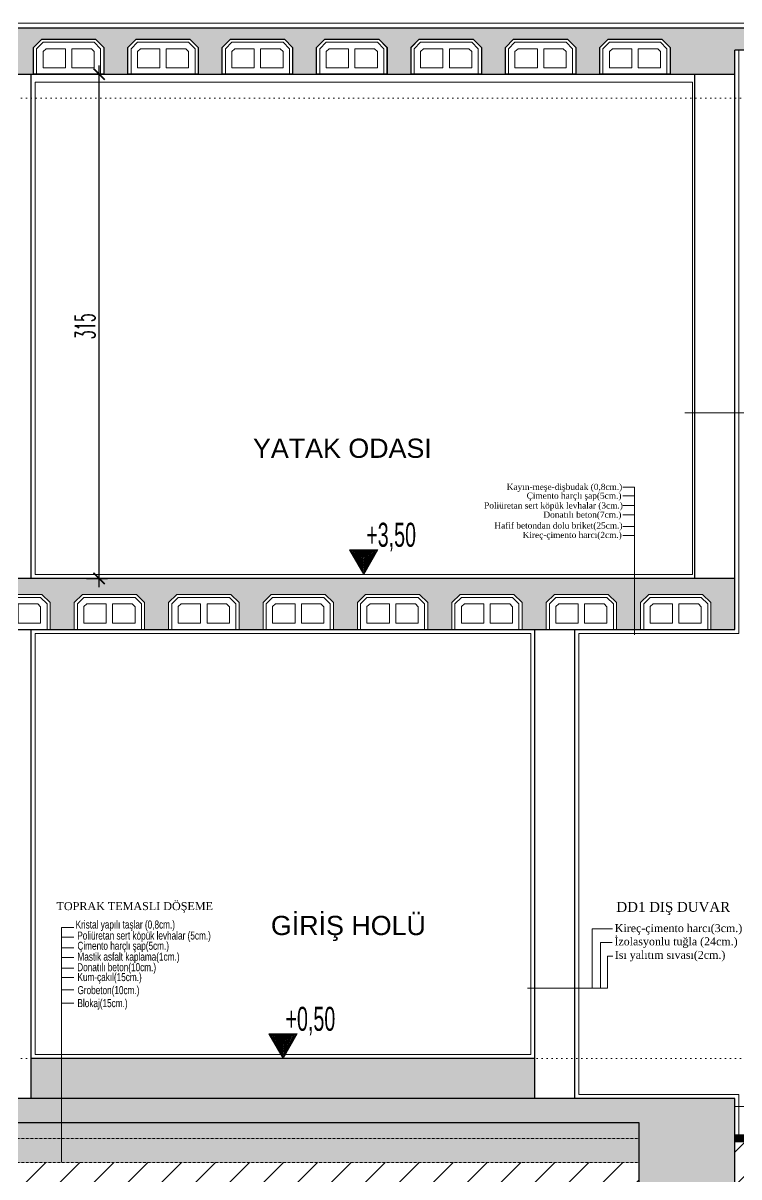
# Model space of a CAD drawing. Extents: x 775040 to 808375, y 4159409 to 4163651.
# Drawn here: x 793212 to 793659, y 4162005 to 4162726 of the extents above; entities that cross this region are included whole.
import ezdxf

# ---------------------------------------------------------------- set-up
doc = ezdxf.new("R2010")
doc.units = 0
doc.header["$MEASUREMENT"] = 0
doc.header["$PDMODE"] = 3
for name, pattern in [('ACAD_ISO07W100', [3, 0, -3]), ('DASHED2', [0.1875, 0.125, -0.0625]), ('DUZ', [500, 500])]:
    doc.linetypes.add(name, pattern=pattern)
doc.layers.get('0').update_dxf_attribs({"linetype": 'DUZ'})
for name, color, linetype, lineweight in [('25yazi', 255, 'Continuous', 15), ('kapı', 3, 'Continuous', 9), ('P-HatchLight', 200, 'Continuous', 5), ('P-Levels', 240, 'Continuous', 20), ('P-Oklar', 31, 'Continuous', 18), ('Z_ duvar', 7, 'Continuous', 30), ('Z_asmolen', 53, 'Continuous', 9), ('Z_g3', 3, 'Continuous', 13), ('Z_g5', 5, 'Continuous', 18), ('Z_g6', 6, 'Continuous', 20), ('Z_izdot', 42, 'ACAD_ISO07W100', 9), ('Z_iç ölçü dikey', 111, 'Continuous', 25), ('Z_kesit döşeme', 5, 'Continuous', 30), ('Z_kolon tarama', 171, 'Continuous', 5), ('Z_sıva', 241, 'Continuous', 5), ('Z_tarama', 8, 'Continuous', 5), ('Z_yazı', 4, 'Continuous', 20)]:
    doc.layers.add(name, color=color, linetype=linetype, lineweight=lineweight)
doc.layers.add('kot', color=4, linetype='Continuous')
doc.styles.add('10', font='swisscl.ttf', dxfattribs={"height": 10})
doc.styles.add('50', font='swisscl.ttf', dxfattribs={"height": 50})
doc.styles.add('ARIAL', font='ariblk.ttf', dxfattribs={"height": 1})
doc.styles.add('OLCUIC', font='ROMANS.SHX', dxfattribs={"width": 0.5})
doc.styles.add('ÖLÇÜ', font='times.ttf', dxfattribs={"height": 15})
doc.dimstyles.new('ölçü 50', dxfattribs={"dimtxt": 12.5, "dimasz": 7, "dimexe": 5.3, "dimexo": 5, "dimgap": 2.5, "dimtad": 1, "dimdec": 0, "dimzin": 9, "dimdsep": 46, "dimtxsty": 'OLCUIC', "dimblk1": 'ARCHTICK', "dimblk2": 'ARCHTICK', "dimsah": 1, "dimcen": 0, "dimdle": 5.5, "dimadec": 0, "dimazin": 0, "dimtfac": 1, "dimtdec": 0, "dimtix": 1, "dimtofl": 0, "dimtmove": 1, "dimatfit": 3, "dimldrblk": 'ARCHTICK', "dimfxl": 0, "dimtolj": 1, "dimtzin": 0, "dimarcsym": 0})

# ---------------------------------------------------------------- blocks, each defined once
blk = doc.blocks.new('asbnm')
at = {"layer": 'Z_asmolen'}
for p, q in [((44128.83, -2548.34), (44123.66, -2553.51)), ((44129.66, -2550.34), (44125.66, -2554.34)), ((44162.49, -2548.34), (44128.83, -2548.34)), ((44161.66, -2550.34), (44129.66, -2550.34)), ((44161.66, -2550.34), (44165.66, -2554.34)), ((44162.49, -2548.34), (44167.66, -2553.51)), ((44187.83, -2548.34), (44182.66, -2553.51)), ((44188.66, -2550.34), (44184.66, -2554.34)), ((44221.49, -2548.34), (44187.83, -2548.34)), ((44220.66, -2550.34), (44188.66, -2550.34)), ((44220.66, -2550.34), (44224.66, -2554.34)), ((44221.49, -2548.34), (44226.66, -2553.51)), ((44123.66, -2570.34), (44123.66, -2553.51)), ((44125.66, -2570.34), (44125.66, -2554.34)), ((44131.43, -2554.34), (44129.66, -2556.07)), ((44129.66, -2566.34), (44129.66, -2556.07)), ((44143.66, -2554.34), (44131.43, -2554.34)), ((44143.66, -2554.34), (44143.66, -2566.34)), ((44159.76, -2554.34), (44147.66, -2554.34)), ((44147.66, -2554.34), (44147.66, -2566.34)), ((44159.76, -2554.34), (44161.66, -2556.01)), ((44161.66, -2566.34), (44161.66, -2556.01)), ((44165.66, -2570.34), (44165.66, -2554.34)), ((44167.66, -2570.34), (44167.66, -2553.51)), ((44182.66, -2570.34), (44182.66, -2553.51)), ((44184.66, -2570.34), (44184.66, -2554.34)), ((44190.43, -2554.34), (44188.66, -2556.07)), ((44188.66, -2566.34), (44188.66, -2556.07)), ((44202.66, -2554.34), (44190.43, -2554.34)), ((44202.66, -2554.34), (44202.66, -2566.34)), ((44218.76, -2554.34), (44206.66, -2554.34)), ((44206.66, -2554.34), (44206.66, -2566.34)), ((44218.76, -2554.34), (44220.66, -2556.01)), ((44220.66, -2566.34), (44220.66, -2556.01)), ((44224.66, -2570.34), (44224.66, -2554.34)), ((44226.66, -2570.34), (44226.66, -2553.51)), ((44143.66, -2566.34), (44129.66, -2566.34)), ((44161.66, -2566.34), (44147.66, -2566.34)), ((44202.66, -2566.34), (44188.66, -2566.34)), ((44220.66, -2566.34), (44206.66, -2566.34)), ((44167.66, -2570.34), (44123.66, -2570.34)), ((44226.66, -2570.34), (44182.66, -2570.34))]:
    blk.add_line(p, q, dxfattribs=at)
blk = doc.blocks.new('_ARCHTICK')
at = {"color": 0, "linetype": 'ByBlock', "const_width": 0.15}
blk.add_lwpolyline([(-0.5, -0.5), (0.5, 0.5)], dxfattribs=at)
blk = doc.blocks.new('*D1160')
at = {"layer": 'Defpoints', "color": 0, "linetype": 'Continuous', "transparency": 16777216}
for p in [(793216.64, 4162693.58), (793259.19, 4162693.58), (793216.64, 4162378.58)]:
    blk.add_point(p, dxfattribs=at)
at = {"layer": 'Z_iç ölçü dikey', "color": 0, "linetype": 'Continuous', "lineweight": -2, "transparency": 16777216}
for p, q in [((793259.19, 4162373.08), (793259.19, 4162699.08)), ((793251.19, 4162693.58), (793264.49, 4162693.58)), ((793251.19, 4162378.58), (793264.49, 4162378.58))]:
    blk.add_line(p, q, dxfattribs=at)
at = {"layer": 'Z_iç ölçü dikey', "color": 0, "linetype": 'Continuous', "lineweight": -2, "transparency": 16777216, "xscale": 7, "yscale": 7, "zscale": 7}
for p, rotation in [((793259.19, 4162693.58), 90), ((793259.19, 4162378.58), 270)]:
    blk.add_blockref('_ARCHTICK', p, dxfattribs=dict(at, rotation=rotation))
at = {"layer": 'Z_iç ölçü dikey', "color": 0, "linetype": 'Continuous', "transparency": 16777216, "insert": (793250.44, 4162536.08), "char_height": 12.5, "attachment_point": 5, "rotation": 90, "style": 'OLCUIC'}
blk.add_mtext('\\A1;315', dxfattribs=at)
blk = doc.blocks.new('KOTLAMAGORUNUS KESITTE')
at = {"layer": 'P-HatchLight'}
for points in [[(0.1521, 0.1484), (0.0722, 0.01), (-0.0077, 0.1484)], [(0.1434, 0.1434), (0.0722, 0.02), (0.0009, 0.1434)], [(0.1348, 0.1384), (0.0722, 0.03), (0.0096, 0.1384)], [(0.1261, 0.1334), (0.0722, 0.04), (0.0183, 0.1334)], [(0.1175, 0.1284), (0.0722, 0.05), (0.0269, 0.1284)], [(0.1088, 0.1234), (0.0722, 0.06), (0.0356, 0.1234)], [(0.1001, 0.1184), (0.0722, 0.07), (0.0442, 0.1184)], [(0.0915, 0.1134), (0.0722, 0.08), (0.0529, 0.1134)], [(0.0828, 0.1084), (0.0722, 0.09), (0.0616, 0.1084)], [(0.0742, 0.1034), (0.0722, 0.1), (0.0702, 0.1034)]]:
    blk.add_lwpolyline(points, close=True, dxfattribs=at)
at = {"layer": 'P-Oklar', "color": 2, "ltscale": 0.5}
blk.add_line((0, 0), (0.7795, 0), dxfattribs=at)
blk.add_lwpolyline([(-0.0164, 0.1534), (0.0722, 0), (0.1608, 0.1534)], close=True, dxfattribs=at)
at = {"layer": 'P-Levels', "color": 7, "style": '50', "width": 0.8}
blk.add_attdef('%%P0.00', (-0.0314, 0.1775), '', height=0.15, dxfattribs=at)

msp = doc.modelspace()

# ---------------------------------------------------------------- hatches: boundary and pattern name
at = {"layer": 'Z_kolon tarama'}
h = msp.add_hatch(dxfattribs=at)
h.set_pattern_fill('ANSI33', color=256, scale=15, style=0)
h.paths.add_polyline_path([(792397.31, 4162715.58), (792430.96, 4162715.58), (792436.14, 4162710.41), (792436.14, 4162693.58), (792451.14, 4162693.58), (792451.14, 4162710.41), (792456.31, 4162715.58), (792489.96, 4162715.58), (792495.14, 4162710.41), (792495.14, 4162693.58), (792510.14, 4162693.58), (792510.14, 4162710.41), (792515.31, 4162715.58), (792548.96, 4162715.58), (792554.14, 4162710.41), (792554.14, 4162693.58), (792569.14, 4162693.58), (792569.14, 4162710.41), (792574.31, 4162715.58), (792607.96, 4162715.58), (792613.14, 4162710.41), (792613.14, 4162693.58), (792628.14, 4162693.58), (792628.14, 4162710.41), (792633.31, 4162715.58), (792666.96, 4162715.58), (792672.14, 4162710.41), (792672.14, 4162693.58), (792687.14, 4162693.58), (792687.14, 4162710.41), (792692.31, 4162715.58), (792725.96, 4162715.58), (792731.14, 4162710.41), (792731.14, 4162693.58), (792746.14, 4162693.58), (792746.14, 4162710.41), (792751.31, 4162715.58), (792784.96, 4162715.58), (792790.14, 4162710.41), (792790.14, 4162693.58), (792805.14, 4162693.58), (792805.14, 4162710.41), (792810.31, 4162715.58), (792843.96, 4162715.58), (792849.14, 4162710.41), (792849.14, 4162693.58), (792864.14, 4162693.58), (792864.14, 4162710.41), (792869.31, 4162715.58), (792902.96, 4162715.58), (792908.14, 4162710.41), (792908.14, 4162693.58), (792923.14, 4162693.58), (792923.14, 4162710.41), (792928.31, 4162715.58), (792961.96, 4162715.58), (792967.14, 4162710.41), (792967.14, 4162693.58), (792982.14, 4162693.58), (792982.14, 4162710.41), (792987.31, 4162715.58), (793020.96, 4162715.58), (793026.14, 4162710.41), (793026.14, 4162693.58), (793041.14, 4162693.58), (793041.14, 4162710.41), (793046.31, 4162715.58), (793079.96, 4162715.58), (793085.14, 4162710.41), (793085.14, 4162693.58), (793100.14, 4162693.58), (793100.14, 4162710.41), (793105.31, 4162715.58), (793138.96, 4162715.58), (793144.14, 4162710.41), (793144.14, 4162693.58), (793159.14, 4162693.58), (793159.14, 4162710.41), (793164.31, 4162715.58), (793197.96, 4162715.58), (793203.14, 4162710.41), (793203.14, 4162693.58), (793218.14, 4162693.58), (793218.14, 4162710.41), (793223.31, 4162715.58), (793256.96, 4162715.58), (793262.14, 4162710.41), (793262.14, 4162693.58), (793277.14, 4162693.58), (793277.14, 4162710.41), (793282.31, 4162715.58), (793315.96, 4162715.58), (793321.14, 4162710.41), (793321.14, 4162693.58), (793336.14, 4162693.58), (793336.14, 4162710.41), (793341.31, 4162715.58), (793374.96, 4162715.58), (793380.14, 4162710.41), (793380.14, 4162693.58), (793395.14, 4162693.58), (793395.14, 4162710.41), (793400.31, 4162715.58), (793433.96, 4162715.58), (793439.14, 4162710.41), (793439.14, 4162693.58), (793454.14, 4162693.58), (793454.14, 4162710.41), (793459.31, 4162715.58), (793492.96, 4162715.58), (793498.14, 4162710.41), (793498.14, 4162693.58), (793513.14, 4162693.58), (793513.14, 4162710.41), (793518.31, 4162715.58), (793551.96, 4162715.58), (793557.14, 4162710.41), (793557.14, 4162693.58), (793572.14, 4162693.58), (793572.14, 4162710.41), (793577.31, 4162715.58), (793610.96, 4162715.58), (793616.14, 4162710.41), (793616.14, 4162693.58), (793656.64, 4162693.58), (793656.64, 4162708.58), (793699.14, 4162708.58), (793699.14, 4162722.58), (792153.15, 4162722.58), (792153.15, 4162693.58), (792156.14, 4162693.58), (792156.14, 4162710.41), (792161.31, 4162715.58), (792194.96, 4162715.58), (792200.14, 4162710.41), (792200.14, 4162693.58), (792215.14, 4162693.58), (792215.14, 4162710.41), (792220.31, 4162715.58), (792253.96, 4162715.58), (792259.14, 4162710.41), (792259.14, 4162693.58), (792274.14, 4162693.58), (792274.14, 4162710.41), (792279.31, 4162715.58), (792312.96, 4162715.58), (792318.14, 4162710.41), (792318.14, 4162693.58), (792333.14, 4162693.58), (792333.14, 4162710.41), (792338.31, 4162715.58), (792371.96, 4162715.58), (792377.14, 4162710.41), (792377.14, 4162693.58), (792392.14, 4162693.58), (792392.14, 4162710.41)])
h = msp.add_hatch(dxfattribs=at)
h.set_pattern_fill('ANSI33', color=256, scale=15, style=0)
h.set_pattern_definition([(45, (-7652.6387, -8497.4834), (-2.6516504294, 2.6516504294), []), (45, (-7649.987, -8497.4834), (-2.6516504294, 2.6516504294), [1.875, -0.9375])])
h.paths.add_polyline_path([(792776.81, 4162368.58), (792810.46, 4162368.58), (792815.64, 4162363.41), (792815.64, 4162346.58), (792830.64, 4162346.58), (792830.64, 4162363.41), (792835.81, 4162368.58), (792869.46, 4162368.58), (792874.64, 4162363.41), (792874.64, 4162346.58), (792889.64, 4162346.58), (792889.64, 4162363.41), (792894.81, 4162368.58), (792928.46, 4162368.58), (792933.64, 4162363.41), (792933.64, 4162346.58), (792948.64, 4162346.58), (792948.64, 4162363.41), (792953.81, 4162368.58), (792987.46, 4162368.58), (792992.64, 4162363.41), (792992.64, 4162346.58), (793007.64, 4162346.58), (793007.64, 4162363.41), (793012.81, 4162368.58), (793046.46, 4162368.58), (793051.64, 4162363.41), (793051.64, 4162346.58), (793066.64, 4162346.58), (793066.64, 4162363.41), (793071.81, 4162368.58), (793105.46, 4162368.58), (793110.64, 4162363.41), (793110.64, 4162346.58), (793125.64, 4162346.58), (793125.64, 4162363.41), (793130.81, 4162368.58), (793164.46, 4162368.58), (793169.64, 4162363.41), (793169.64, 4162346.58), (793184.64, 4162346.58), (793184.64, 4162363.41), (793189.81, 4162368.58), (793223.46, 4162368.58), (793228.64, 4162363.41), (793228.64, 4162346.58), (793243.64, 4162346.58), (793243.64, 4162363.41), (793248.81, 4162368.58), (793282.46, 4162368.58), (793287.64, 4162363.41), (793287.64, 4162346.58), (793302.64, 4162346.58), (793302.64, 4162363.41), (793307.81, 4162368.58), (793341.46, 4162368.58), (793346.64, 4162363.41), (793346.64, 4162346.58), (793361.64, 4162346.58), (793361.64, 4162363.41), (793366.81, 4162368.58), (793400.46, 4162368.58), (793405.64, 4162363.41), (793405.64, 4162346.58), (793420.64, 4162346.58), (793420.64, 4162363.41), (793425.81, 4162368.58), (793459.46, 4162368.58), (793464.64, 4162363.41), (793464.64, 4162346.58), (793479.64, 4162346.58), (793479.64, 4162363.41), (793484.81, 4162368.58), (793518.46, 4162368.58), (793523.64, 4162363.41), (793523.64, 4162346.58), (793538.64, 4162346.58), (793538.64, 4162363.41), (793543.81, 4162368.58), (793577.46, 4162368.58), (793582.64, 4162363.41), (793582.64, 4162346.58), (793597.64, 4162346.58), (793597.64, 4162363.41), (793602.81, 4162368.58), (793636.46, 4162368.58), (793641.64, 4162363.41), (793641.64, 4162346.58), (793656.64, 4162346.58), (793656.64, 4162378.58), (792756.64, 4162378.58), (792756.64, 4162346.58), (792771.64, 4162346.58), (792771.64, 4162363.41)])
h.paths.add_polyline_path([(792435.92, 4162378.58), (791656.64, 4162378.58), (791656.64, 4162346.58), (791671.64, 4162346.58), (791671.64, 4162363.41), (791676.81, 4162368.58), (791710.46, 4162368.58), (791715.64, 4162363.41), (791715.64, 4162346.58), (791730.64, 4162346.58), (791730.64, 4162363.41), (791735.81, 4162368.58), (791769.46, 4162368.58), (791774.64, 4162363.41), (791774.64, 4162346.58), (791789.64, 4162346.58), (791789.64, 4162363.41), (791794.81, 4162368.58), (791828.46, 4162368.58), (791833.64, 4162363.41), (791833.64, 4162346.58), (791848.64, 4162346.58), (791848.64, 4162363.41), (791853.81, 4162368.58), (791887.46, 4162368.58), (791892.64, 4162363.41), (791892.64, 4162346.58), (791907.64, 4162346.58), (791907.64, 4162363.41), (791912.81, 4162368.58), (791946.46, 4162368.58), (791951.64, 4162363.41), (791951.64, 4162346.58), (791966.64, 4162346.58), (791966.64, 4162363.41), (791971.81, 4162368.58), (792005.46, 4162368.58), (792010.64, 4162363.41), (792010.64, 4162346.58), (792025.64, 4162346.58), (792025.64, 4162363.41), (792030.81, 4162368.58), (792064.46, 4162368.58), (792069.64, 4162363.41), (792069.64, 4162346.58), (792084.64, 4162346.58), (792084.64, 4162363.41), (792089.81, 4162368.58), (792123.46, 4162368.58), (792128.64, 4162363.41), (792128.64, 4162346.58), (792143.64, 4162346.58), (792143.64, 4162363.41), (792148.81, 4162368.58), (792182.46, 4162368.58), (792187.64, 4162363.41), (792187.64, 4162346.58), (792202.64, 4162346.58), (792202.64, 4162363.41), (792207.81, 4162368.58), (792241.46, 4162368.58), (792246.64, 4162363.41), (792246.64, 4162346.58), (792261.64, 4162346.58), (792261.64, 4162363.41), (792266.81, 4162368.58), (792300.46, 4162368.58), (792305.64, 4162363.41), (792305.64, 4162346.58), (792320.64, 4162346.58), (792320.64, 4162363.41), (792325.81, 4162368.58), (792359.46, 4162368.58), (792364.64, 4162363.41), (792364.64, 4162346.58), (792379.64, 4162346.58), (792379.64, 4162363.41), (792384.81, 4162368.58), (792418.46, 4162368.58), (792423.64, 4162363.41), (792423.64, 4162346.58), (792435.92, 4162346.58)])
h.paths.add_polyline_path([(792488.36, 4162307.99), (792425.92, 4162307.99), (792425.92, 4162292.99), (792435.92, 4162292.99), (792483.16, 4162276.27), (792523.78, 4162259.88), (792539.92, 4162244.24), (792559.51, 4162225.56), (792588.16, 4162207.14), (792614.61, 4162190.14), (792633.28, 4162173.43), (792653.73, 4162154.04), (792701.18, 4162134.17), (792781.64, 4162134.17), (792781.64, 4162149.17), (792704.19, 4162149.17), (792704.19, 4162166.82), (792662.06, 4162166.82), (792662.06, 4162184.46), (792643.45, 4162184.46), (792643.45, 4162202.11), (792623.73, 4162202.11), (792623.73, 4162219.76), (792596.28, 4162219.76), (792596.28, 4162237.4), (792568.82, 4162237.4), (792568.82, 4162255.05), (792550.32, 4162255.05), (792550.32, 4162272.7), (792532.11, 4162272.7), (792532.11, 4162290.34), (792488.36, 4162290.34)])
h.paths.add_polyline_path([(792460.92, 4162038.58), (792736.64, 4162038.58), (792736.64, 4161978.58), (792796.64, 4161978.58), (792796.64, 4162038.58), (793596.64, 4162038.58), (793596.64, 4161978.58), (793656.64, 4161978.58), (793656.64, 4162053.58), (791656.64, 4162053.58), (791656.64, 4161978.58), (791716.64, 4161978.58), (791716.64, 4162038.58), (792400.92, 4162038.58), (792400.92, 4161978.58), (792460.92, 4161978.58)])
at = {"layer": 'Z_tarama'}
h = msp.add_hatch(dxfattribs=at)
h.set_pattern_fill('ANSI38', color=256, scale=30, style=0)
h.set_pattern_definition([(45, (-7652.6387, -8497.4834), (-2.6516504294, 2.6516504294), []), (135, (-7652.6387, -8497.4834), (-7.9549512883, 2.6516504294), [9.375, -5.625])])
h.paths.add_polyline_path([(792221.64, 4162078.58), (791681.64, 4162078.58), (791681.64, 4162053.58), (792221.64, 4162053.58)])
h.paths.add_polyline_path([(792425.92, 4162078.58), (792231.64, 4162078.58), (792231.64, 4162053.58), (792425.92, 4162053.58)])
h.paths.add_polyline_path([(792626.64, 4162078.58), (792435.92, 4162078.58), (792435.92, 4162053.58), (792626.64, 4162053.58)])
h.paths.add_polyline_path([(792756.64, 4162078.58), (792636.64, 4162078.58), (792636.64, 4162053.58), (792756.64, 4162053.58)])
h.paths.add_polyline_path([(792896.64, 4162078.58), (792781.64, 4162078.58), (792781.64, 4162053.58), (792896.64, 4162053.58)])
h.paths.add_polyline_path([(793056.64, 4162078.58), (792906.64, 4162078.58), (792906.64, 4162053.58), (793056.64, 4162053.58)])
h.paths.add_polyline_path([(793206.64, 4162078.58), (793066.64, 4162078.58), (793066.64, 4162053.58), (793206.64, 4162053.58)])
h.paths.add_polyline_path([(793531.64, 4162078.58), (793216.64, 4162078.58), (793216.64, 4162053.58), (793531.64, 4162053.58)])
at = {"layer": 'Z_tarama', "ltscale": 50}
h = msp.add_hatch(dxfattribs=at)
h.set_pattern_fill('AR-HBONE', color=256, scale=0.7, style=0)
h.set_pattern_definition([(45, (-7652.6387, -8497.4834), (3e-16, 3.9597979746), [8.4, -2.8]), (135, (-7650.6588, -8495.5035), (3e-16, 3.9597979746), [8.4, -2.8])])
h.paths.add_polyline_path([(792400.92, 4162038.58), (791716.64, 4162038.58), (791716.64, 4162028.58), (792400.92, 4162028.58)])
h.paths.add_polyline_path([(792736.64, 4162038.58), (792460.92, 4162038.58), (792460.92, 4162028.58), (792736.64, 4162028.58)])
h.paths.add_polyline_path([(793596.64, 4162038.58), (792796.64, 4162038.58), (792796.64, 4162028.58), (793596.64, 4162028.58)])
at = {"layer": 'Z_tarama'}
h = msp.add_hatch(dxfattribs=at)
h.set_pattern_fill('ANSI31', color=256, scale=120, style=0)
h.set_pattern_definition([(45, (-7652.639, -8497.483), (-10.60660172, 10.60660172), [])])
h.paths.add_polyline_path([(791656.64, 4162028.58), (791120.79, 4162028.58), (791120.79, 4161908.58), (794036.47, 4161908.58), (794036.47, 4162028.58), (793656.64, 4162028.58), (793656.64, 4161978.58), (793596.64, 4161978.58), (793596.64, 4162013.58), (792796.64, 4162013.58), (792796.64, 4161978.58), (792736.64, 4161978.58), (792736.64, 4162013.58), (792460.92, 4162013.58), (792460.92, 4161978.58), (792400.92, 4161978.58), (792400.92, 4162013.58), (791716.64, 4162013.58), (791716.64, 4161978.58), (791656.64, 4161978.58)])
at = {"layer": 'Z_tarama', "linetype": 'DASHED2'}
h = msp.add_hatch(dxfattribs=at)
h.set_pattern_fill('EARTH', color=256, scale=25, angle=45, style=0)
h.set_pattern_definition([(45, (-7652.6387, -8497.4834), (9e-16, 8.838834765), [6.25, -6.25]), (45, (-7654.296, -8495.826), (9e-16, 8.838834765), [6.25, -6.25]), (45, (-7655.953, -8494.169), (9e-16, 8.838834765), [6.25, -6.25]), (135, (-7655.953, -8493.064), (-8.838834765, 9e-16), [6.25, -6.25]), (135, (-7654.296, -8491.4067), (-8.838834765, 9e-16), [6.25, -6.25]), (135, (-7652.6387, -8489.7494), (-8.838834765, 9e-16), [6.25, -6.25])])
h.paths.add_polyline_path([(793596.64, 4162028.58), (792796.64, 4162028.58), (792796.64, 4162013.58), (793596.64, 4162013.58)])
h.paths.add_polyline_path([(792736.64, 4162028.58), (792460.92, 4162028.58), (792460.92, 4162013.58), (792736.64, 4162013.58)])
h.paths.add_polyline_path([(792400.92, 4162028.58), (791716.64, 4162028.58), (791716.64, 4162013.58), (792400.92, 4162013.58)])

# ---------------------------------------------------------------- linework, layer by layer
at = {"layer": 'Z_ duvar', "linetype": 'Continuous'}
for p, q in [((793216.64, 4162378.58), (793216.64, 4162693.58)), ((793631.64, 4162378.58), (793631.64, 4162693.58)), ((793656.64, 4162378.58), (793656.64, 4162693.58)), ((793216.64, 4162053.58), (793216.64, 4162346.58)), ((793531.64, 4162053.58), (793531.64, 4162346.58)), ((793556.64, 4162053.58), (793556.64, 4162346.58))]:
    msp.add_line(p, q, dxfattribs=at)
at = {"layer": 'Z_g3'}
for p, q in [((793675.37, 4162482.07), (793625.4, 4162482.07)), ((793586.54, 4162435.62), (793593.93, 4162435.62)), ((793586.54, 4162435.62), (793593.93, 4162435.62)), ((793586.54, 4162430.06), (793593.93, 4162430.06)), ((793586.54, 4162430.06), (793593.93, 4162430.06)), ((793593.93, 4162435.62), (793593.93, 4162343.35)), ((793586.54, 4162424.15), (793593.93, 4162424.15)), ((793586.54, 4162418.25), (793593.93, 4162418.25)), ((793586.54, 4162411.06), (793593.93, 4162411.06)), ((793586.54, 4162405.38), (793593.93, 4162405.38)), ((793243.41, 4162160.37), (793235.73, 4162160.37)), ((793235.73, 4162160.37), (793235.73, 4162013.58)), ((793567.39, 4162159.51), (793580.05, 4162159.51)), ((793567.39, 4162122.36), (793567.39, 4162159.51)), ((793243.41, 4162154.23), (793235.73, 4162154.23)), ((793572.55, 4162151.05), (793579.89, 4162151.05)), ((793572.55, 4162122.36), (793572.55, 4162151.05)), ((793243.41, 4162147.73), (793235.73, 4162147.73)), ((793243.41, 4162141.59), (793235.73, 4162141.59)), ((793576.92, 4162142.46), (793580.4, 4162142.46)), ((793576.92, 4162122.36), (793576.92, 4162142.46)), ((793243.41, 4162135.03), (793235.73, 4162135.03)), ((793243.41, 4162129.13), (793235.73, 4162129.13)), ((793243.41, 4162121.4), (793235.73, 4162121.4)), ((793576.92, 4162122.36), (793526.95, 4162122.36)), ((793243.41, 4162112.99), (793235.73, 4162112.99))]:
    msp.add_line(p, q, dxfattribs=at)
at = {"layer": 'Z_g5', "linetype": 'Continuous'}
msp.add_lwpolyline([(793656.64, 4162048.58), (793756.64, 4162048.58), (793756.64, 4162028.58)], dxfattribs=at)
at = {"layer": 'Z_g6', "linetype": 'Continuous', "const_width": 5}
msp.add_lwpolyline([(793656.64, 4162028.58), (794215.58, 4162028.58)], dxfattribs=at)
at = {"layer": 'Z_izdot'}
for p, q in [((793945.29, 4162678.58), (790697.26, 4162678.58)), ((793945.29, 4162078.58), (790689.98, 4162078.58))]:
    msp.add_line(p, q, dxfattribs=at)
at = {"layer": 'Z_iç ölçü dikey', "color": 5, "linetype": 'Continuous'}
for p, q in [((791614.14, 4162722.58), (793699.14, 4162722.58)), ((793218.14, 4162710.41), (793223.31, 4162715.58)), ((793218.14, 4162693.58), (793218.14, 4162710.41)), ((793223.31, 4162715.58), (793256.96, 4162715.58)), ((793256.96, 4162715.58), (793262.14, 4162710.41)), ((793262.14, 4162710.41), (793262.14, 4162693.58)), ((793277.14, 4162710.41), (793282.31, 4162715.58)), ((793277.14, 4162693.58), (793277.14, 4162710.41)), ((793282.31, 4162715.58), (793315.96, 4162715.58)), ((793315.96, 4162715.58), (793321.14, 4162710.41)), ((793321.14, 4162710.41), (793321.14, 4162693.58)), ((793336.14, 4162710.41), (793341.31, 4162715.58)), ((793336.14, 4162693.58), (793336.14, 4162710.41)), ((793341.31, 4162715.58), (793374.96, 4162715.58)), ((793374.96, 4162715.58), (793380.14, 4162710.41)), ((793380.14, 4162710.41), (793380.14, 4162693.58)), ((793395.14, 4162710.41), (793400.31, 4162715.58)), ((793395.14, 4162693.58), (793395.14, 4162710.41)), ((793400.31, 4162715.58), (793433.96, 4162715.58)), ((793433.96, 4162715.58), (793439.14, 4162710.41)), ((793439.14, 4162710.41), (793439.14, 4162693.58)), ((793454.14, 4162710.41), (793459.31, 4162715.58)), ((793454.14, 4162693.58), (793454.14, 4162710.41)), ((793459.31, 4162715.58), (793492.96, 4162715.58)), ((793492.96, 4162715.58), (793498.14, 4162710.41)), ((793498.14, 4162710.41), (793498.14, 4162693.58)), ((793513.14, 4162710.41), (793518.31, 4162715.58)), ((793513.14, 4162693.58), (793513.14, 4162710.41)), ((793518.31, 4162715.58), (793551.96, 4162715.58)), ((793551.96, 4162715.58), (793557.14, 4162710.41)), ((793557.14, 4162710.41), (793557.14, 4162693.58)), ((793572.14, 4162710.41), (793577.31, 4162715.58)), ((793572.14, 4162693.58), (793572.14, 4162710.41)), ((793577.31, 4162715.58), (793610.96, 4162715.58)), ((793610.96, 4162715.58), (793616.14, 4162710.41)), ((793616.14, 4162710.41), (793616.14, 4162693.58)), ((793699.14, 4162708.58), (793656.64, 4162708.58)), ((793656.64, 4162693.58), (793656.64, 4162708.58)), ((793262.14, 4162693.58), (793218.14, 4162693.58)), ((793321.14, 4162693.58), (793277.14, 4162693.58)), ((793380.14, 4162693.58), (793336.14, 4162693.58)), ((793439.14, 4162693.58), (793395.14, 4162693.58)), ((793498.14, 4162693.58), (793454.14, 4162693.58)), ((793557.14, 4162693.58), (793513.14, 4162693.58)), ((793616.14, 4162693.58), (793572.14, 4162693.58))]:
    msp.add_line(p, q, dxfattribs=at)
at = {"layer": 'Z_kesit döşeme', "linetype": 'Continuous'}
for p, q in [((791656.64, 4162693.58), (793656.64, 4162693.58)), ((793531.64, 4162078.58), (793216.64, 4162078.58))]:
    msp.add_line(p, q, dxfattribs=at)
for points in [[(792756.64, 4162346.58), (793656.64, 4162346.58), (793656.64, 4162378.58), (792756.64, 4162378.58)], [(793656.64, 4162053.58), (791656.64, 4162053.58), (791656.64, 4161978.58), (791716.64, 4161978.58), (791716.64, 4162038.58), (792400.92, 4162038.58), (792400.92, 4161978.58), (792460.92, 4161978.58), (792460.92, 4162038.58), (792736.64, 4162038.58), (792736.64, 4161978.58), (792796.64, 4161978.58), (792796.64, 4162038.58), (793596.64, 4162038.58), (793596.64, 4161978.58), (793656.64, 4161978.58)]]:
    msp.add_lwpolyline(points, close=True, dxfattribs=at)
at = {"layer": 'Z_sıva', "linetype": 'Continuous'}
for p, q in [((791614.14, 4162725.58), (793699.14, 4162725.58)), ((793659.14, 4162708.58), (793659.14, 4162378.58)), ((793394.14, 4162688.58), (793219.14, 4162688.58)), ((793630.06, 4162688.58), (793219.14, 4162688.58)), ((793219.14, 4162688.58), (793219.14, 4162381.08)), ((793630.06, 4162381.08), (793630.06, 4162688.58)), ((793219.14, 4162381.08), (793630.06, 4162381.08)), ((793659.14, 4162378.58), (793659.14, 4162344.08)), ((793659.14, 4162344.08), (793559.14, 4162344.08)), ((793559.14, 4162344.08), (793559.14, 4162056.08)), ((793559.14, 4162056.08), (793659.14, 4162056.08)), ((793659.14, 4162056.08), (793659.14, 4162028.58))]:
    msp.add_line(p, q, dxfattribs=at)
msp.add_lwpolyline([(793529.14, 4162344.08), (793219.14, 4162344.08), (793219.14, 4162081.08), (793529.14, 4162081.08)], close=True, dxfattribs=at)
at = {"layer": 'Z_tarama', "linetype": 'DASHED2'}
for p, q in [((793596.64, 4162028.58), (792796.64, 4162028.58)), ((793596.64, 4162013.58), (792796.64, 4162013.58))]:
    msp.add_line(p, q, dxfattribs=at)

# ---------------------------------------------------------------- block references
at = {"layer": 'kapı', "xscale": -1}
for p in [(837385.79, 4165263.92), (837503.79, 4165263.92), (837621.79, 4165263.92), (837739.79, 4165263.92), (837411.29, 4164916.92), (837529.29, 4164916.92), (837647.29, 4164916.92), (837765.29, 4164916.92)]:
    msp.add_blockref('asbnm', p, dxfattribs=at)
at = {"layer": 'kot'}
ref = msp.add_blockref('KOTLAMAGORUNUS KESITTE', (793417.38, 4162381.08), dxfattribs=dict(at, xscale=100, yscale=100, zscale=100))
ref.add_attrib('%%P0.00', '+3,50', (793426.14, 4162398.31), dxfattribs={"layer": '25yazi', "height": 15, "style": '50', "width": 0.8})
ref = msp.add_blockref('KOTLAMAGORUNUS KESITTE', (793366.92, 4162078.58), dxfattribs=dict(at, xscale=100, yscale=100, zscale=100))
ref.add_attrib('%%P0.00', '+0,50', (793375.68, 4162095.81), dxfattribs={"layer": '25yazi', "height": 15, "style": '50', "width": 0.8})

# ---------------------------------------------------------------- texts
at = {"layer": 'Z_g3', "ltscale": 0.8}
for s, height, style, p in [('Kayın-meşe-dişbudak (0,8cm.)', 3.85, 'ÖLÇÜ', (793514, 4162433.82)), ('Çimento harçlı şap(5cm.)', 3.85, 'ÖLÇÜ', (793526.43, 4162428.31)), ('Poliüretan sert köpük levhalar (3cm.)', 3.85, 'ÖLÇÜ', (793499.86, 4162422.2)), ('Donatılı beton(7cm.)', 3.85, 'ÖLÇÜ', (793536.9, 4162416.44)), ('Hafif betondan dolu briket(25cm.)', 3.85, 'ÖLÇÜ', (793506.26, 4162409.67)), ('Kireç-çimento harcı(2cm.)', 3.85, 'ÖLÇÜ', (793523.91, 4162403.77)), ('Kristal yapılı taşlar (0,8cm.)', 5, '10', (793244.51, 4162159.73)), ('Kireç-çimento harcı(3cm.)', 4.95, 'ÖLÇÜ', (793581.52, 4162157.51)), ('Poliüretan sert köpük levhalar (5cm.)', 5, '10', (793245.53, 4162152.84)), ('İzolasyonlu tuğla (24cm.)', 4.95, 'ÖLÇÜ', (793581.3, 4162149.21)), ('Çimento harçlı şap(5cm.)', 5, '10', (793245.62, 4162146.47)), ('Mastik asfalt kaplama(1cm.)', 5, '10', (793245.62, 4162139.65)), ('Isı yalıtım sıvası(2cm.)', 4.95, 'ÖLÇÜ', (793581.52, 4162140.79)), ('Donatılı beton(10cm.)', 5, '10', (793245.5, 4162133.06)), ('Kum-çakıl(15cm.)', 5, '10', (793245.65, 4162126.89)), ('Grobeton(10cm.)', 5, '10', (793245.64, 4162118.72)), ('Blokaj(15cm.)', 5, '10', (793245.64, 4162110.6))]:
    msp.add_text(s, height=height, dxfattribs=dict(at, style=style)).set_placement(p)
at = {"layer": 'Z_g3', "style": 'ÖLÇÜ'}
for s, height, p in [('TOPRAK TEMASLI DÖŞEME', 5, (793232.57, 4162171.25)), ('DD1 DIŞ DUVAR', 6.1875, (793582.51, 4162170.16))]:
    msp.add_text(s, height=height, dxfattribs=at).set_placement(p)
at = {"layer": 'Z_yazı', "linetype": 'Continuous', "char_height": 12, "width": 299.1378, "attachment_point": 5, "style": 'ARIAL'}
for s, insert in [('{\\fArial|b0|i0|c162|p34;YATAK ODASI}', (793411.25, 4162459.79)), ('{\\fArial|b0|i0|c162|p34;GİRİŞ HOLÜ}', (793415, 4162159.79))]:
    msp.add_mtext(s, dxfattribs=dict(at, insert=insert))

# ---------------------------------------------------------------- dimensions: what is measured, and where the dimension line sits
at = {"layer": 'Z_iç ölçü dikey', "linetype": 'Continuous'}
dim = msp.add_linear_dim(base=(793259.19, 4162693.58), p1=(793216.64, 4162378.58), p2=(793216.64, 4162693.58), angle=90, dimstyle='ölçü 50', override={"dimfxl": 8}, dxfattribs=at)
dim.commit()
dim.dimension.update_dxf_attribs({"geometry": '*D1160', "text_midpoint": (793250.44, 4162536.08)})

doc.saveas('drawing.dxf')
